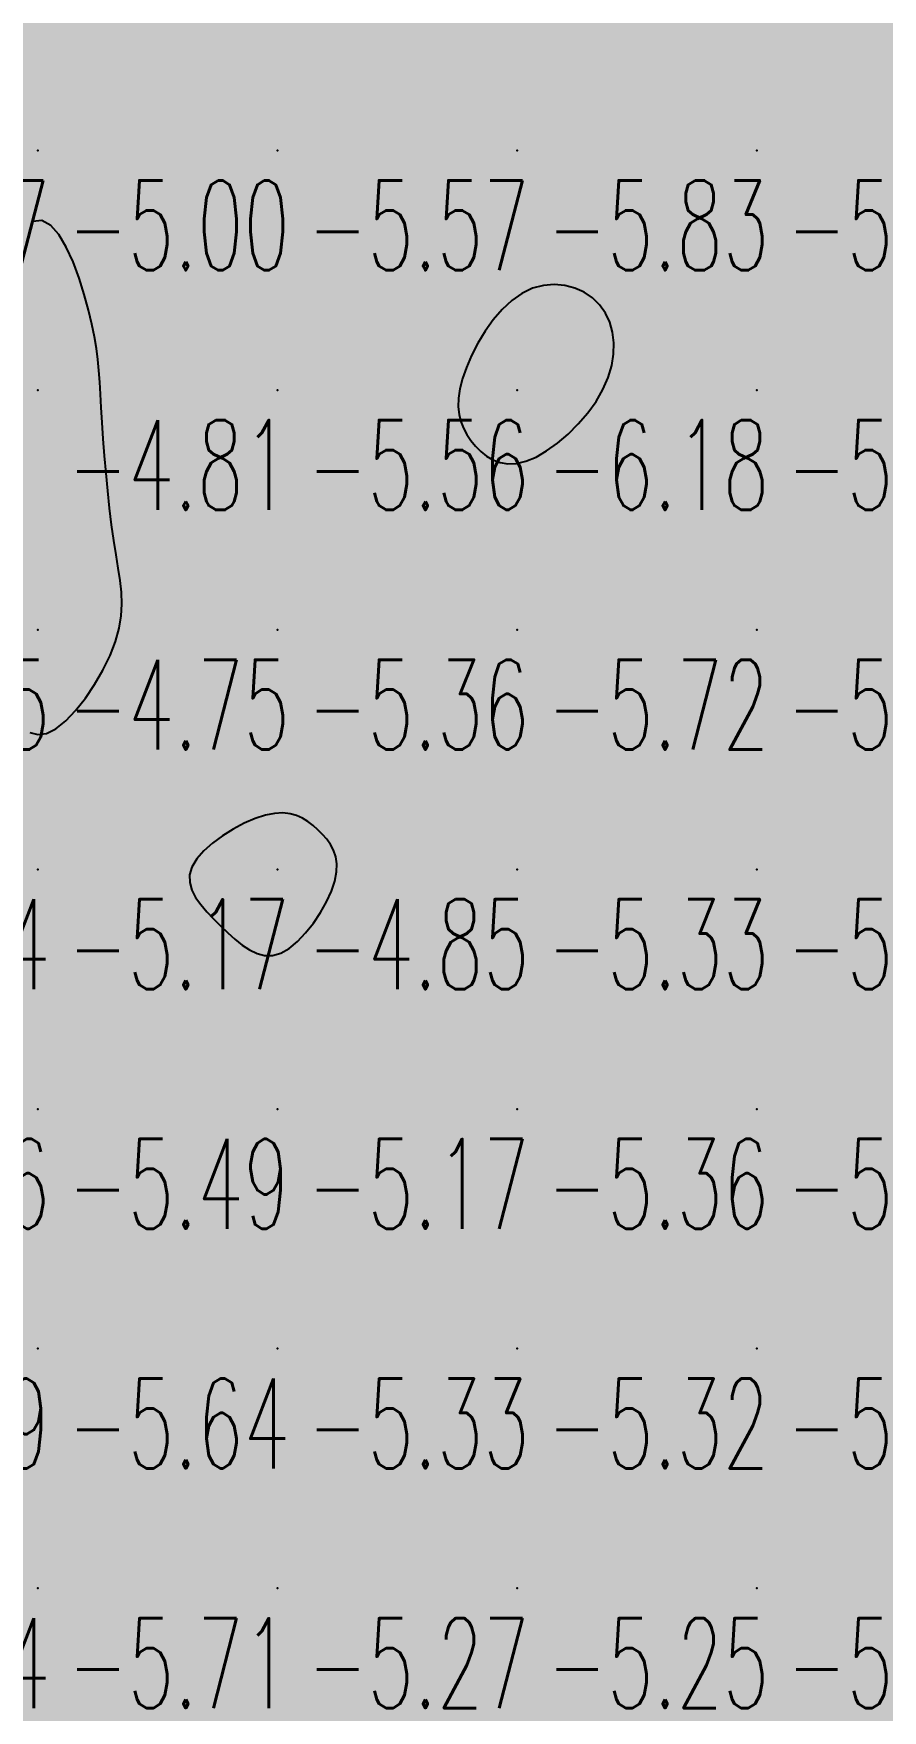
# Model space of a CAD drawing. Header units: millimetres. Extents: x 88261 to 90953, y 390274 to 392322.
# Drawn here: x 89980.1 to 90015.5, y 391822.1 to 391892.1 of the extents above; entities that cross this region are included whole.
import ezdxf
from ezdxf.enums import TextEntityAlignment as Align

# ---------------------------------------------------------------- set-up
doc = ezdxf.new("R2010")
doc.units = ezdxf.units.MM
doc.header["$LTSCALE"] = 25
for name, color, linetype in [('CN_03_00', 7, 'Continuous'), ('CN_04_00', 242, 'Continuous'), ('COTEAlt', 7, 'Continuous'), ('TN_COLORIAGE', 7, 'Continuous')]:
    doc.layers.add(name, color=color, linetype=linetype)
doc.styles.add('Simplex 1.0', font='Simplex.shx', dxfattribs={"width": 0.99, "height": 2.5})
doc.styles.get("Standard").update_dxf_attribs({"font": 'times.ttf'})

# ---------------------------------------------------------------- blocks, each defined once
blk = doc.blocks.new('COTE')
at = {"color": 0}
blk.add_point((0, 0), dxfattribs=at)
at = {"layer": 'COTEAlt'}
blk.add_attdef('ALT', text='', height=3.75, dxfattribs=at).set_placement((1.25, -1.25), align=Align.TOP_LEFT)

msp = doc.modelspace()

# ---------------------------------------------------------------- linework, layer by layer
at = {"layer": 'CN_03_00', "elevation": -6, "flags": 128}
msp.add_lwpolyline([(90004.046, 391877.765), (90004.194, 391878.26), (90004.273, 391878.745), (90004.284, 391879.214), (90004.23, 391879.659), (90004.111, 391880.075), (90003.93, 391880.455), (90003.688, 391880.793), (90003.388, 391881.083), (90003.039, 391881.319), (90002.649, 391881.494), (90002.23, 391881.605), (90001.79, 391881.644), (90001.34, 391881.606), (90000.889, 391881.486), (90000.447, 391881.277), (90000.022, 391880.979), (89999.621, 391880.604), (89999.247, 391880.17), (89998.906, 391879.694), (89998.603, 391879.193), (89998.342, 391878.685), (89998.127, 391878.187), (89997.964, 391877.717), (89997.856, 391877.288), (89997.799, 391876.899), (89997.791, 391876.545), (89997.826, 391876.222), (89997.9, 391875.924), (89998.01, 391875.648), (89998.151, 391875.387), (89998.319, 391875.139), (89998.511, 391874.899), (89998.727, 391874.677), (89998.969, 391874.481), (89999.238, 391874.323), (89999.535, 391874.213), (89999.862, 391874.16), (90000.221, 391874.176), (90000.612, 391874.269), (90001.034, 391874.447), (90001.477, 391874.703), (90001.928, 391875.026), (90002.373, 391875.404), (90002.799, 391875.828), (90003.192, 391876.287), (90003.539, 391876.77), (90003.828, 391877.266), (90004.046, 391877.765)], close=True, dxfattribs=at)
at = {"layer": 'CN_04_00', "elevation": -5, "flags": 128}
msp.add_lwpolyline([(89979.916, 391862.948), (89980.244, 391862.861), (89980.605, 391862.909), (89980.997, 391863.105), (89980.997, 391863.105), (89981.409, 391863.434), (89981.825, 391863.868), (89982.233, 391864.384), (89982.617, 391864.956), (89982.964, 391865.558), (89983.26, 391866.165), (89983.49, 391866.752), (89983.645, 391867.3), (89983.731, 391867.815), (89983.759, 391868.311), (89983.74, 391868.8), (89983.686, 391869.297), (89983.606, 391869.814), (89983.512, 391870.365), (89983.414, 391870.962), (89983.323, 391871.614), (89983.239, 391872.31), (89983.163, 391873.034), (89983.094, 391873.77), (89983.033, 391874.501), (89982.98, 391875.212), (89982.934, 391875.886), (89982.896, 391876.508), (89982.864, 391877.067), (89982.834, 391877.576), (89982.799, 391878.052), (89982.755, 391878.514), (89982.695, 391878.98), (89982.614, 391879.468), (89982.505, 391879.995), (89982.363, 391880.581), (89982.184, 391881.232), (89981.968, 391881.916), (89981.717, 391882.59), (89981.435, 391883.209), (89981.123, 391883.731), (89980.783, 391884.113), (89980.419, 391884.31), (89980.032, 391884.28)], dxfattribs=at)
msp.add_lwpolyline([(89990.729, 391853.941), (89991.08, 391854.229), (89991.422, 391854.587), (89991.746, 391854.996), (89992.04, 391855.436), (89992.293, 391855.888), (89992.497, 391856.334), (89992.639, 391856.753), (89992.713, 391857.13), (89992.724, 391857.467), (89992.681, 391857.767), (89992.591, 391858.036), (89992.462, 391858.278), (89992.304, 391858.497), (89992.124, 391858.7), (89991.931, 391858.889), (89991.731, 391859.069), (89991.52, 391859.233), (89991.294, 391859.375), (89991.047, 391859.487), (89990.774, 391859.563), (89990.469, 391859.595), (89990.127, 391859.576), (89989.743, 391859.499), (89989.316, 391859.359), (89988.862, 391859.164), (89988.4, 391858.922), (89987.951, 391858.642), (89987.533, 391858.335), (89987.169, 391858.009), (89986.876, 391857.673), (89986.675, 391857.337), (89986.581, 391857.009), (89986.585, 391856.689), (89986.672, 391856.376), (89986.83, 391856.07), (89987.043, 391855.768), (89987.298, 391855.471), (89987.58, 391855.177), (89987.876, 391854.885), (89988.174, 391854.597), (89988.473, 391854.324), (89988.775, 391854.079), (89989.081, 391853.875), (89989.393, 391853.726), (89989.712, 391853.645), (89990.04, 391853.646), (89990.38, 391853.742), (89990.729, 391853.941)], close=True, dxfattribs=at)
at = {"layer": 'TN_COLORIAGE', "color": 141}
for points in [[(89970.249, 391897.239, -5.282), (89970.249, 391887.239, -5.282), (89980.249, 391897.239, -5.282)], [(89970.249, 391887.239, -5.282), (89980.249, 391887.239, -5.282), (89980.249, 391897.239, -5.282)], [(89980.249, 391897.239, -5.773), (89980.249, 391887.239, -5.773), (89990.249, 391897.239, -5.773)], [(89980.249, 391887.239, -5.773), (89990.249, 391887.239, -5.773), (89990.249, 391897.239, -5.773)], [(89997.33, 391897.239, -5.575), (89998.446, 391895.437, -5.575), (89990.249, 391897.239, -5.575), (89990.249, 391887.239, -5.575)], [(90000.249, 391893.745, -5.503), (90001.832, 391897.239, -5.503), (90000.249, 391887.239, -5.503), (90010.249, 391897.239, -5.503)], [(90000.249, 391887.239, -5.503), (90010.249, 391887.239, -5.503), (90010.249, 391897.239, -5.503)], [(90010.249, 391887.239, -5), (90016.354, 391893.345, -5), (90010.249, 391897.239, -5), (90015.398, 391897.239, -5)], [(90000.249, 391893.745, -5.575), (89998.446, 391895.437, -5.575), (90000.249, 391887.239, -5.575), (89990.249, 391887.239, -5.575)], [(90010.249, 391887.239, -5), (90016.354, 391893.345, -5), (90020.249, 391887.239, -5), (90020.249, 391889.882, -5)], [(89970.249, 391887.239, -5.001), (89970.249, 391877.239, -5.001), (89980.249, 391887.239, -5.001)], [(89970.249, 391877.239, -5), (89976.42, 391877.239, -5), (89980.249, 391887.239, -5), (89980.249, 391887.168, -5)], [(89990.249, 391887.239, -5), (89982.779, 391879.769, -5), (89980.249, 391887.239, -5), (89980.249, 391887.168, -5)], [(89990.249, 391887.239, -5), (89982.779, 391879.769, -5), (89990.249, 391877.239, -5), (89982.816, 391877.239, -5)], [(89990.249, 391887.239, -5.826), (89990.249, 391877.239, -5.826), (90000.249, 391887.239, -5.826)], [(90000.249, 391882.279, -5.564), (89997.365, 391877.239, -5.564), (90000.249, 391887.239, -5.564), (89990.249, 391877.239, -5.564)], [(90000.249, 391882.279, -5.742), (90004.32, 391881.31, -5.742), (90000.249, 391887.239, -5.742), (90010.249, 391887.239, -5.742)], [(90004.599, 391877.239, -5.742), (90004.32, 391881.31, -5.742), (90010.249, 391877.239, -5.742), (90010.249, 391887.239, -5.742)], [(90017.907, 391877.239, -5.17), (90020.249, 391878.02, -5.17), (90010.249, 391877.239, -5.17), (90020.249, 391887.239, -5.17)], [(90010.249, 391887.239, -5.17), (90010.249, 391877.239, -5.17), (90020.249, 391887.239, -5.17)], [(89983.333, 391870.323, -5.564), (89982.816, 391877.239, -5.564), (89990.249, 391877.239, -5.564)], [(89990.249, 391877.239, -5), (89983.333, 391870.323, -5), (89990.249, 391867.239, -5), (89984.34, 391867.239, -5)], [(89997.365, 391877.239, -5.363), (89998.076, 391875.066, -5.363), (89990.249, 391877.239, -5.363), (89990.249, 391867.239, -5.363)], [(90000.249, 391867.239, -5.77), (90010.249, 391867.239, -5.77), (90010.249, 391877.239, -5.77)], [(90004.599, 391877.239, -5.725), (90000.249, 391873.327, -5.725), (90010.249, 391877.239, -5.725), (90000.249, 391867.239, -5.725)], [(90017.907, 391877.239, -5.698), (90018.361, 391875.351, -5.698), (90010.249, 391877.239, -5.698), (90010.249, 391867.239, -5.698)], [(90000.249, 391873.327, -5.363), (89998.076, 391875.066, -5.363), (90000.249, 391867.239, -5.363), (89990.249, 391867.239, -5.363)], [(90018.361, 391875.351, -5.698), (90017.445, 391867.239, -5.698), (90010.249, 391867.239, -5.698)], [(89990.249, 391867.239, -5), (89990.249, 391860.194, -5), (89980.249, 391857.239, -5), (89985.48, 391857.239, -5)], [(89990.249, 391867.239, -5), (89984.34, 391867.239, -5), (89980.249, 391857.239, -5), (89980.249, 391861.232, -5)], [(90000.249, 391867.239, -5), (89991.985, 391858.975, -5), (89990.249, 391867.239, -5), (89990.249, 391860.194, -5)], [(90000.249, 391867.239, -5), (89991.985, 391858.975, -5), (90000.249, 391857.239, -5), (89993.4, 391857.239, -5)], [(90000.249, 391857.239, -5.698), (90010.249, 391857.239, -5.698), (90010.249, 391867.239, -5.698)], [(90000.249, 391867.239, -5.698), (90000.249, 391857.239, -5.698), (90010.249, 391867.239, -5.698)], [(90016.671, 391863.662, -5.698), (90017.445, 391867.239, -5.698), (90010.249, 391857.239, -5.698), (90010.249, 391867.239, -5.698)], [(89970.657, 391857.239, -5), (89970.525, 391857.515, -5), (89980.249, 391857.239, -5), (89978.296, 391865.286, -5)], [(89978.296, 391865.286, -5.167), (89980.249, 391861.232, -5.167), (89980.249, 391857.239, -5.167)], [(90016.671, 391863.662, -5.784), (90020.249, 391863.719, -5.784), (90010.249, 391857.239, -5.784), (90020.249, 391857.239, -5.784)], [(89970.657, 391857.239, -5.167), (89970.919, 391847.91, -5.167), (89980.249, 391857.239, -5.167)], [(89971.301, 391847.239, -5.167), (89970.919, 391847.91, -5.167), (89980.249, 391847.239, -5.167), (89980.249, 391857.239, -5.167)], [(89980.249, 391847.239, -5), (89987.882, 391854.872, -5), (89980.249, 391857.239, -5), (89985.48, 391857.239, -5)], [(89990.249, 391847.239, -5.331), (90000.249, 391847.239, -5.331), (90000.249, 391857.239, -5.331)], [(90000.249, 391857.239, -5), (89993.4, 391857.239, -5), (89990.249, 391847.239, -5), (89990.249, 391852.584, -5)], [(90000.249, 391857.239, -5.789), (90000.249, 391847.239, -5.789), (90010.249, 391857.239, -5.789)], [(90000.249, 391847.239, -5.789), (90010.249, 391847.239, -5.789), (90010.249, 391857.239, -5.789)], [(90010.249, 391857.239, -5.784), (90010.249, 391847.239, -5.784), (90020.249, 391857.239, -5.784)], [(90010.249, 391847.239, -5.784), (90020.249, 391847.239, -5.784), (90020.249, 391857.239, -5.784)], [(89980.249, 391847.239, -5), (89987.882, 391854.872, -5), (89990.249, 391847.239, -5), (89990.249, 391852.584, -5)], [(89971.301, 391847.239, -5.491), (89973.01, 391840.001, -5.491), (89980.249, 391847.239, -5.491)], [(89973.762, 391837.239, -5.491), (89973.01, 391840.001, -5.491), (89980.249, 391837.239, -5.491), (89980.249, 391847.239, -5.491)], [(89980.249, 391837.239, -5.175), (89990.249, 391837.239, -5.175), (89990.249, 391847.239, -5.175)], [(89980.249, 391847.239, -5.175), (89980.249, 391837.239, -5.175), (89990.249, 391847.239, -5.175)], [(89990.249, 391847.239, -5.36), (89990.249, 391837.239, -5.36), (90000.249, 391847.239, -5.36)], [(89990.249, 391837.239, -5.36), (90000.249, 391837.239, -5.36), (90000.249, 391847.239, -5.36)], [(90000.249, 391847.239, -5.372), (90000.249, 391837.239, -5.372), (90010.249, 391847.239, -5.372)], [(90000.249, 391837.239, -5.372), (90010.249, 391837.239, -5.372), (90010.249, 391847.239, -5.372)], [(90010.249, 391847.239, -5.106), (90010.249, 391837.239, -5.106), (90020.249, 391847.239, -5.106)], [(90010.249, 391837.239, -5.106), (90020.249, 391837.239, -5.106), (90020.249, 391847.239, -5.106)], [(89973.762, 391837.239, -5.642), (89975.736, 391832.727, -5.642), (89980.249, 391837.239, -5.642)], [(89976.228, 391827.239, -5.642), (89975.736, 391832.727, -5.642), (89980.249, 391827.239, -5.642), (89980.249, 391837.239, -5.642)], [(89980.249, 391837.239, -5.334), (89980.249, 391827.239, -5.334), (89990.249, 391837.239, -5.334)], [(89980.249, 391827.239, -5.334), (89990.249, 391827.239, -5.334), (89990.249, 391837.239, -5.334)], [(89990.249, 391837.239, -5.322), (89990.249, 391827.239, -5.322), (90000.249, 391837.239, -5.322)], [(89990.249, 391827.239, -5.322), (90000.249, 391827.239, -5.322), (90000.249, 391837.239, -5.322)], [(90000.249, 391837.239, -5.047), (90000.249, 391827.239, -5.047), (90010.249, 391837.239, -5.047)], [(90000.249, 391827.239, -5.047), (90010.249, 391827.239, -5.047), (90010.249, 391837.239, -5.047)], [(90010.249, 391837.239, -5.23), (90010.249, 391827.239, -5.23), (90020.249, 391837.239, -5.23)], [(90018.585, 391827.239, -5.23), (90020.249, 391828.793, -5.23), (90010.249, 391827.239, -5.23), (90020.249, 391837.239, -5.23)], [(89976.228, 391827.239, -5.707), (89977.017, 391824.007, -5.707), (89980.249, 391827.239, -5.707)], [(89978.425, 391817.239, -5.707), (89977.017, 391824.007, -5.707), (89980.249, 391817.239, -5.707), (89980.249, 391827.239, -5.707)], [(89980.249, 391817.239, -5.266), (89990.249, 391817.239, -5.266), (89990.249, 391827.239, -5.266)], [(89980.249, 391827.239, -5.266), (89980.249, 391817.239, -5.266), (89990.249, 391827.239, -5.266)], [(89990.249, 391817.239, -5.249), (90000.249, 391817.239, -5.249), (90000.249, 391827.239, -5.249)], [(89990.249, 391827.239, -5.249), (89990.249, 391817.239, -5.249), (90000.249, 391827.239, -5.249)], [(90000.249, 391817.239, -5.291), (90010.249, 391817.239, -5.291), (90010.249, 391827.239, -5.291)], [(90000.249, 391827.239, -5.291), (90000.249, 391817.239, -5.291), (90010.249, 391827.239, -5.291)], [(90018.585, 391827.239, -5.205), (90018.737, 391825.728, -5.205), (90010.249, 391827.239, -5.205), (90010.249, 391817.239, -5.205)], [(90020.249, 391823.607, -5.205), (90018.737, 391825.728, -5.205), (90020.249, 391817.239, -5.205), (90010.249, 391817.239, -5.205)]]:
    msp.add_solid(points, dxfattribs=at)
at = {"layer": 'TN_COLORIAGE', "color": 131}
for points in [[(89980.249, 391887.168, -4.805), (89976.42, 391877.239, -4.805), (89980.249, 391877.239, -4.805)], [(89980.249, 391887.168, -4.805), (89982.779, 391879.769, -4.805), (89980.249, 391877.239, -4.805)], [(89982.816, 391877.239, -4.805), (89982.779, 391879.769, -4.805), (89980.249, 391877.239, -4.805)], [(89976.42, 391877.239, -4.805), (89978.548, 391875.539, -4.805), (89980.249, 391877.239, -4.805)], [(89978.548, 391875.539, -4.749), (89978.156, 391867.239, -4.749), (89980.249, 391877.239, -4.749), (89980.249, 391867.239, -4.749)], [(89982.816, 391877.239, -4.749), (89983.333, 391870.323, -4.749), (89980.249, 391877.239, -4.749), (89980.249, 391867.239, -4.749)], [(89984.34, 391867.239, -4.749), (89983.333, 391870.323, -4.749), (89980.249, 391867.239, -4.749)], [(89978.156, 391867.239, -4.749), (89978.296, 391865.286, -4.749), (89980.249, 391867.239, -4.749)], [(89980.249, 391861.232, -4.749), (89978.296, 391865.286, -4.749), (89980.249, 391867.239, -4.749)], [(89980.249, 391861.232, -4.749), (89984.34, 391867.239, -4.749), (89980.249, 391867.239, -4.749)], [(89985.48, 391857.239, -4.848), (89990.249, 391860.194, -4.848), (89990.249, 391857.239, -4.848)], [(89990.249, 391860.194, -4.848), (89991.985, 391858.975, -4.848), (89990.249, 391857.239, -4.848)], [(89993.4, 391857.239, -4.848), (89991.985, 391858.975, -4.848), (89990.249, 391857.239, -4.848)], [(89985.48, 391857.239, -4.848), (89987.882, 391854.872, -4.848), (89990.249, 391857.239, -4.848)], [(89990.249, 391852.584, -4.848), (89987.882, 391854.872, -4.848), (89990.249, 391857.239, -4.848)], [(89990.249, 391852.584, -4.848), (89993.4, 391857.239, -4.848), (89990.249, 391857.239, -4.848)]]:
    msp.add_solid(points, dxfattribs=at)
at = {"layer": 'TN_COLORIAGE', "color": 151}
for points in [[(89997.365, 391877.239, -6.177), (90000.249, 391882.279, -6.177), (90000.249, 391877.239, -6.177)], [(90004.32, 391881.31, -6.177), (90000.249, 391882.279, -6.177), (90000.249, 391877.239, -6.177)], [(90004.32, 391881.31, -6.177), (90004.599, 391877.239, -6.177), (90000.249, 391877.239, -6.177)], [(89998.076, 391875.066, -6.177), (89997.365, 391877.239, -6.177), (90000.249, 391877.239, -6.177)], [(89998.076, 391875.066, -6.177), (90000.249, 391873.327, -6.177), (90000.249, 391877.239, -6.177)], [(90000.249, 391873.327, -6.177), (90004.599, 391877.239, -6.177), (90000.249, 391877.239, -6.177)]]:
    msp.add_solid(points, dxfattribs=at)

# ---------------------------------------------------------------- block references
at = {"layer": 'COTEAlt'}
ref = msp.add_blockref('COTE', (89970.249, 391887.239), dxfattribs=at)
ref.add_attrib('ALT', '-5.17', dxfattribs={"height": 3.75, "style": 'Simplex 1.0', "width": 0.6}).set_placement((89971.499, 391885.989), align=Align.TOP_LEFT)
ref = msp.add_blockref('COTE', (89980.249, 391887.239), dxfattribs=at)
ref.add_attrib('ALT', '-5.00', dxfattribs={"height": 3.75, "style": 'Simplex 1.0', "width": 0.6}).set_placement((89981.499, 391885.989), align=Align.TOP_LEFT)
ref = msp.add_blockref('COTE', (89990.249, 391887.239), dxfattribs=at)
ref.add_attrib('ALT', '-5.57', dxfattribs={"height": 3.75, "style": 'Simplex 1.0', "width": 0.6}).set_placement((89991.499, 391885.989), align=Align.TOP_LEFT)
ref = msp.add_blockref('COTE', (90000.249, 391887.239), dxfattribs=at)
ref.add_attrib('ALT', '-5.83', dxfattribs={"height": 3.75, "style": 'Simplex 1.0', "width": 0.6}).set_placement((90001.499, 391885.989), align=Align.TOP_LEFT)
ref = msp.add_blockref('COTE', (90010.249, 391887.239), dxfattribs=at)
ref.add_attrib('ALT', '-5.74', dxfattribs={"height": 3.75, "style": 'Simplex 1.0', "width": 0.6}).set_placement((90011.499, 391885.989), align=Align.TOP_LEFT)
ref = msp.add_blockref('COTE', (89980.249, 391877.239), dxfattribs=at)
ref.add_attrib('ALT', '-4.81', dxfattribs={"height": 3.75, "style": 'Simplex 1.0', "width": 0.6}).set_placement((89981.499, 391875.989), align=Align.TOP_LEFT)
ref = msp.add_blockref('COTE', (89990.249, 391877.239), dxfattribs=at)
ref.add_attrib('ALT', '-5.56', dxfattribs={"height": 3.75, "style": 'Simplex 1.0', "width": 0.6}).set_placement((89991.499, 391875.989), align=Align.TOP_LEFT)
ref = msp.add_blockref('COTE', (90000.249, 391877.239), dxfattribs=at)
ref.add_attrib('ALT', '-6.18', dxfattribs={"height": 3.75, "style": 'Simplex 1.0', "width": 0.6}).set_placement((90001.499, 391875.989), align=Align.TOP_LEFT)
ref = msp.add_blockref('COTE', (90010.249, 391877.239), dxfattribs=at)
ref.add_attrib('ALT', '-5.77', dxfattribs={"height": 3.75, "style": 'Simplex 1.0', "width": 0.6}).set_placement((90011.499, 391875.989), align=Align.TOP_LEFT)
ref = msp.add_blockref('COTE', (89970.249, 391867.239), dxfattribs=at)
ref.add_attrib('ALT', '-5.95', dxfattribs={"height": 3.75, "style": 'Simplex 1.0', "width": 0.6}).set_placement((89971.499, 391865.989), align=Align.TOP_LEFT)
ref = msp.add_blockref('COTE', (89980.249, 391867.239), dxfattribs=at)
ref.add_attrib('ALT', '-4.75', dxfattribs={"height": 3.75, "style": 'Simplex 1.0', "width": 0.6}).set_placement((89981.499, 391865.989), align=Align.TOP_LEFT)
ref = msp.add_blockref('COTE', (89990.249, 391867.239), dxfattribs=at)
ref.add_attrib('ALT', '-5.36', dxfattribs={"height": 3.75, "style": 'Simplex 1.0', "width": 0.6}).set_placement((89991.499, 391865.989), align=Align.TOP_LEFT)
ref = msp.add_blockref('COTE', (90000.249, 391867.239), dxfattribs=at)
ref.add_attrib('ALT', '-5.72', dxfattribs={"height": 3.75, "style": 'Simplex 1.0', "width": 0.6}).set_placement((90001.499, 391865.989), align=Align.TOP_LEFT)
ref = msp.add_blockref('COTE', (90010.249, 391867.239), dxfattribs=at)
ref.add_attrib('ALT', '-5.70', dxfattribs={"height": 3.75, "style": 'Simplex 1.0', "width": 0.6}).set_placement((90011.499, 391865.989), align=Align.TOP_LEFT)
ref = msp.add_blockref('COTE', (89970.249, 391857.239), dxfattribs=at)
ref.add_attrib('ALT', '-6.04', dxfattribs={"height": 3.75, "style": 'Simplex 1.0', "width": 0.6}).set_placement((89971.499, 391855.989), align=Align.TOP_LEFT)
ref = msp.add_blockref('COTE', (89980.249, 391857.239), dxfattribs=at)
ref.add_attrib('ALT', '-5.17', dxfattribs={"height": 3.75, "style": 'Simplex 1.0', "width": 0.6}).set_placement((89981.499, 391855.989), align=Align.TOP_LEFT)
ref = msp.add_blockref('COTE', (89990.249, 391857.239), dxfattribs=at)
ref.add_attrib('ALT', '-4.85', dxfattribs={"height": 3.75, "style": 'Simplex 1.0', "width": 0.6}).set_placement((89991.499, 391855.989), align=Align.TOP_LEFT)
ref = msp.add_blockref('COTE', (90000.249, 391857.239), dxfattribs=at)
ref.add_attrib('ALT', '-5.33', dxfattribs={"height": 3.75, "style": 'Simplex 1.0', "width": 0.6}).set_placement((90001.499, 391855.989), align=Align.TOP_LEFT)
ref = msp.add_blockref('COTE', (90010.249, 391857.239), dxfattribs=at)
ref.add_attrib('ALT', '-5.79', dxfattribs={"height": 3.75, "style": 'Simplex 1.0', "width": 0.6}).set_placement((90011.499, 391855.989), align=Align.TOP_LEFT)
ref = msp.add_blockref('COTE', (89970.249, 391847.239), dxfattribs=at)
ref.add_attrib('ALT', '-6.06', dxfattribs={"height": 3.75, "style": 'Simplex 1.0', "width": 0.6}).set_placement((89971.499, 391845.989), align=Align.TOP_LEFT)
ref = msp.add_blockref('COTE', (89980.249, 391847.239), dxfattribs=at)
ref.add_attrib('ALT', '-5.49', dxfattribs={"height": 3.75, "style": 'Simplex 1.0', "width": 0.6}).set_placement((89981.499, 391845.989), align=Align.TOP_LEFT)
ref = msp.add_blockref('COTE', (89990.249, 391847.239), dxfattribs=at)
ref.add_attrib('ALT', '-5.17', dxfattribs={"height": 3.75, "style": 'Simplex 1.0', "width": 0.6}).set_placement((89991.499, 391845.989), align=Align.TOP_LEFT)
ref = msp.add_blockref('COTE', (90000.249, 391847.239), dxfattribs=at)
ref.add_attrib('ALT', '-5.36', dxfattribs={"height": 3.75, "style": 'Simplex 1.0', "width": 0.6}).set_placement((90001.499, 391845.989), align=Align.TOP_LEFT)
ref = msp.add_blockref('COTE', (90010.249, 391847.239), dxfattribs=at)
ref.add_attrib('ALT', '-5.37', dxfattribs={"height": 3.75, "style": 'Simplex 1.0', "width": 0.6}).set_placement((90011.499, 391845.989), align=Align.TOP_LEFT)
ref = msp.add_blockref('COTE', (89970.249, 391837.239), dxfattribs=at)
ref.add_attrib('ALT', '-6.19', dxfattribs={"height": 3.75, "style": 'Simplex 1.0', "width": 0.6}).set_placement((89971.499, 391835.989), align=Align.TOP_LEFT)
ref = msp.add_blockref('COTE', (89980.249, 391837.239), dxfattribs=at)
ref.add_attrib('ALT', '-5.64', dxfattribs={"height": 3.75, "style": 'Simplex 1.0', "width": 0.6}).set_placement((89981.499, 391835.989), align=Align.TOP_LEFT)
ref = msp.add_blockref('COTE', (89990.249, 391837.239), dxfattribs=at)
ref.add_attrib('ALT', '-5.33', dxfattribs={"height": 3.75, "style": 'Simplex 1.0', "width": 0.6}).set_placement((89991.499, 391835.989), align=Align.TOP_LEFT)
ref = msp.add_blockref('COTE', (90000.249, 391837.239), dxfattribs=at)
ref.add_attrib('ALT', '-5.32', dxfattribs={"height": 3.75, "style": 'Simplex 1.0', "width": 0.6}).set_placement((90001.499, 391835.989), align=Align.TOP_LEFT)
ref = msp.add_blockref('COTE', (90010.249, 391837.239), dxfattribs=at)
ref.add_attrib('ALT', '-5.05', dxfattribs={"height": 3.75, "style": 'Simplex 1.0', "width": 0.6}).set_placement((90011.499, 391835.989), align=Align.TOP_LEFT)
ref = msp.add_blockref('COTE', (89970.249, 391827.239), dxfattribs=at)
ref.add_attrib('ALT', '-6.44', dxfattribs={"height": 3.75, "style": 'Simplex 1.0', "width": 0.6}).set_placement((89971.499, 391825.989), align=Align.TOP_LEFT)
ref = msp.add_blockref('COTE', (89980.249, 391827.239), dxfattribs=at)
ref.add_attrib('ALT', '-5.71', dxfattribs={"height": 3.75, "style": 'Simplex 1.0', "width": 0.6}).set_placement((89981.499, 391825.989), align=Align.TOP_LEFT)
ref = msp.add_blockref('COTE', (89990.249, 391827.239), dxfattribs=at)
ref.add_attrib('ALT', '-5.27', dxfattribs={"height": 3.75, "style": 'Simplex 1.0', "width": 0.6}).set_placement((89991.499, 391825.989), align=Align.TOP_LEFT)
ref = msp.add_blockref('COTE', (90000.249, 391827.239), dxfattribs=at)
ref.add_attrib('ALT', '-5.25', dxfattribs={"height": 3.75, "style": 'Simplex 1.0', "width": 0.6}).set_placement((90001.499, 391825.989), align=Align.TOP_LEFT)
ref = msp.add_blockref('COTE', (90010.249, 391827.239), dxfattribs=at)
ref.add_attrib('ALT', '-5.29', dxfattribs={"height": 3.75, "style": 'Simplex 1.0', "width": 0.6}).set_placement((90011.499, 391825.989), align=Align.TOP_LEFT)

doc.saveas('drawing.dxf')
